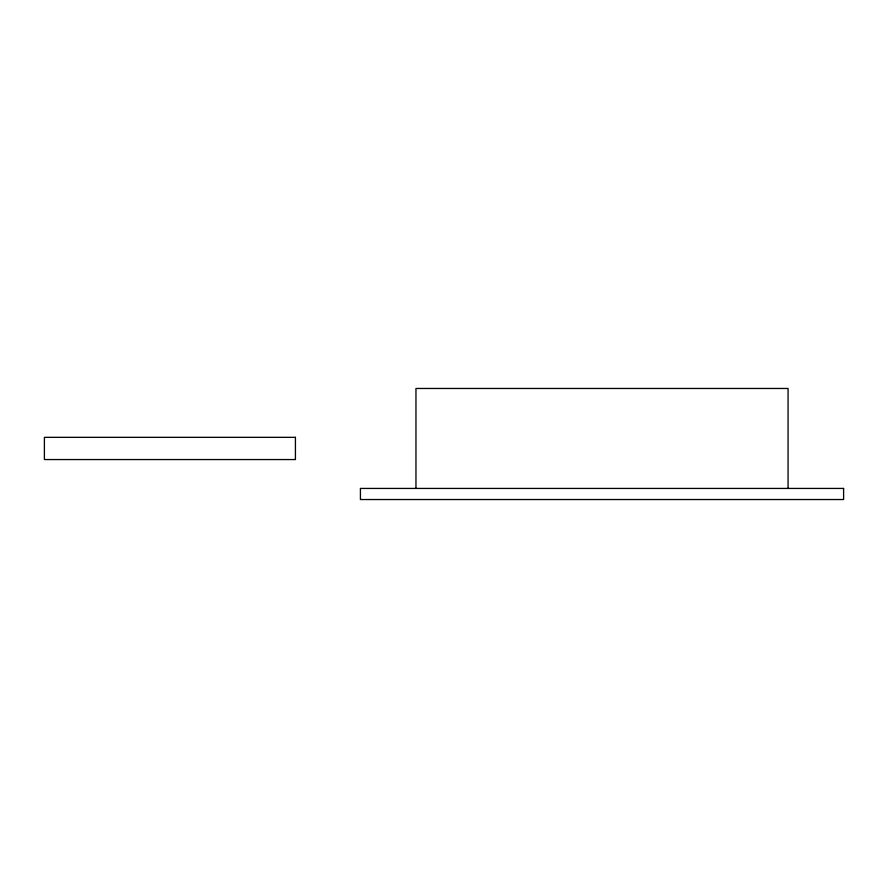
<?xml version="1.0" encoding="UTF-8"?>
<svg xmlns="http://www.w3.org/2000/svg" width="888" height="888" viewBox="0 0 888 888"><rect width="100%" height="100%" fill="white"/><g stroke="black" fill="none" stroke-linecap="round" stroke-linejoin="round"><path stroke-width="1.33" d="M788.067 488.433L788.067 388.467L415.961 388.467L415.961 488.433M295.426 437.34L44.4 437.34L44.4 459.551L295.426 459.551L295.426 437.34M843.6 488.433L360.428 488.433L360.428 499.533L843.6 499.533L843.6 488.433"/></g></svg>
